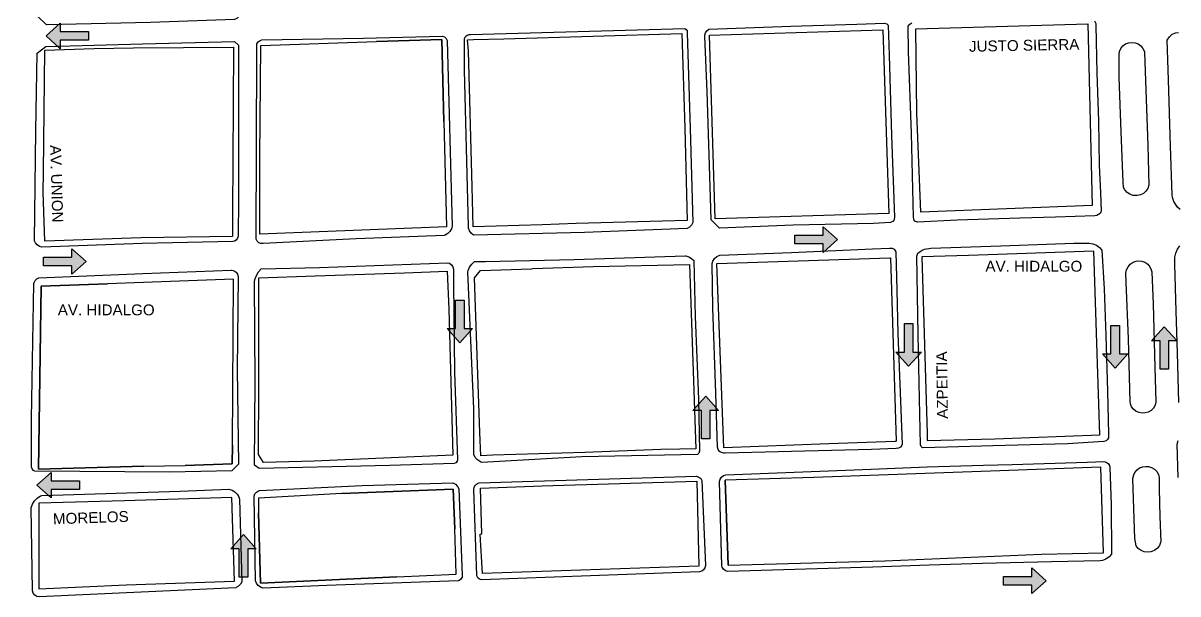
# Model space of a CAD drawing. Header units: metres. Extents: x 668617 to 675126, y 2286318 to 2293677.
# Drawn here: x 673146 to 673678, y 2291417 to 2291680 of the extents above; entities that cross this region are included whole.
import ezdxf

# ---------------------------------------------------------------- set-up
doc = ezdxf.new("R2010")
doc.units = ezdxf.units.M
doc.header["$MEASUREMENT"] = 0
for name, color, linetype in [('0_SENTIDO-VIAL', 30, 'Continuous'), ('DMTG-BANQUETA', 252, 'Continuous'), ('DMTG-CAMELLON', 252, 'Continuous'), ('DMTG-MANZANA', 253, 'Continuous'), ('DMTG-NOM-CALLES', 251, 'Continuous'), ('DMTG-TRAZA-BASE', 7, 'Continuous'), ('DMTG_SECCIONES_VIALES', 250, 'Continuous')]:
    doc.layers.add(name, color=color, linetype=linetype)
doc.styles.get("Standard").update_dxf_attribs({"font": 'arial.ttf'})

# ---------------------------------------------------------------- blocks, each defined once
blk = doc.blocks.new('traza_base_proyecto')
at = {"layer": '0_SENTIDO-VIAL'}
for points in [[(1619.7, -979.08), (1606.63, -979.08), (1606.63, -983), (1600.09, -977.12), (1606.63, -971.24), (1606.63, -975.16), (1619.7, -975.16)], [(1619.7, -979.08), (1606.63, -979.08), (1606.63, -983), (1600.09, -977.12), (1606.63, -971.24), (1606.63, -975.16), (1619.7, -975.16)], [(1945.17, -1068.94), (1958.24, -1068.94), (1958.24, -1065.01), (1964.78, -1070.9), (1958.24, -1076.78), (1958.24, -1072.86), (1945.17, -1072.86)], [(1945.17, -1068.94), (1958.24, -1068.94), (1958.24, -1065.01), (1964.78, -1070.9), (1958.24, -1076.78), (1958.24, -1072.86), (1945.17, -1072.86)], [(1598.99, -1079.04), (1612.06, -1079.04), (1612.06, -1075.11), (1618.6, -1081), (1612.06, -1086.88), (1612.06, -1082.96), (1598.99, -1082.96)], [(1598.99, -1079.04), (1612.06, -1079.04), (1612.06, -1075.11), (1618.6, -1081), (1612.06, -1086.88), (1612.06, -1082.96), (1598.99, -1082.96)], [(1792.7, -1098.85), (1792.7, -1111.92), (1796.62, -1111.92), (1790.73, -1118.46), (1784.85, -1111.92), (1788.77, -1111.92), (1788.77, -1098.85)], [(1792.7, -1098.85), (1792.7, -1111.92), (1796.62, -1111.92), (1790.73, -1118.46), (1784.85, -1111.92), (1788.77, -1111.92), (1788.77, -1098.85)], [(1999.52, -1109.62), (1999.52, -1122.69), (2003.44, -1122.69), (1997.55, -1129.22), (1991.67, -1122.69), (1995.59, -1122.69), (1995.59, -1109.62)], [(2094.66, -1110.44), (2094.66, -1123.51), (2098.58, -1123.51), (2092.7, -1130.04), (2086.82, -1123.51), (2090.74, -1123.51), (2090.74, -1110.44)], [(2094.66, -1110.44), (2094.66, -1123.51), (2098.58, -1123.51), (2092.7, -1130.04), (2086.82, -1123.51), (2090.74, -1123.51), (2090.74, -1110.44)], [(2113.37, -1130.64), (2113.37, -1117.57), (2109.45, -1117.57), (2115.33, -1111.03), (2121.21, -1117.57), (2117.29, -1117.57), (2117.29, -1130.64)], [(2113.37, -1130.64), (2113.37, -1117.57), (2109.45, -1117.57), (2115.33, -1111.03), (2121.21, -1117.57), (2117.29, -1117.57), (2117.29, -1130.64)], [(1902.07, -1162.63), (1902.07, -1149.55), (1898.14, -1149.55), (1904.03, -1143.02), (1909.91, -1149.55), (1905.99, -1149.55), (1905.99, -1162.63)], [(1902.07, -1162.63), (1902.07, -1149.55), (1898.14, -1149.55), (1904.03, -1143.02), (1909.91, -1149.55), (1905.99, -1149.55), (1905.99, -1162.63)], [(1615.52, -1185.94), (1602.45, -1185.94), (1602.45, -1189.86), (1595.92, -1183.98), (1602.45, -1178.1), (1602.45, -1182.02), (1615.52, -1182.02)], [(1615.52, -1185.94), (1602.45, -1185.94), (1602.45, -1189.86), (1595.92, -1183.98), (1602.45, -1178.1), (1602.45, -1182.02), (1615.52, -1182.02)], [(1689.14, -1226.3), (1689.14, -1213.23), (1685.22, -1213.23), (1691.1, -1206.7), (1696.98, -1213.23), (1693.06, -1213.23), (1693.06, -1226.3)], [(1689.14, -1226.3), (1689.14, -1213.23), (1685.22, -1213.23), (1691.1, -1206.7), (1696.98, -1213.23), (1693.06, -1213.23), (1693.06, -1226.3)], [(2041.3, -1226.04), (2054.37, -1226.04), (2054.37, -1222.12), (2060.9, -1228), (2054.37, -1233.88), (2054.37, -1229.96), (2041.3, -1229.96)], [(2041.3, -1226.04), (2054.37, -1226.04), (2054.37, -1222.12), (2060.9, -1228), (2054.37, -1233.88), (2054.37, -1229.96), (2041.3, -1229.96)]]:
    blk.add_hatch(color=256, dxfattribs=at).paths.add_polyline_path(points)
for points in [[(1606.63, -979.08), (1606.63, -983), (1600.09, -977.12), (1606.63, -971.24), (1606.63, -975.16), (1619.7, -975.16), (1619.7, -979.08)], [(1958.24, -1068.94), (1958.24, -1065.01), (1964.78, -1070.9), (1958.24, -1076.78), (1958.24, -1072.86), (1945.17, -1072.86), (1945.17, -1068.94)], [(1612.06, -1079.04), (1612.06, -1075.11), (1618.6, -1081), (1612.06, -1086.88), (1612.06, -1082.96), (1598.99, -1082.96), (1598.99, -1079.04)], [(1788.77, -1098.85), (1792.7, -1098.85), (1792.7, -1111.92), (1796.62, -1111.92), (1790.73, -1118.46), (1784.85, -1111.92), (1788.77, -1111.92)], [(2003.44, -1122.69), (1997.55, -1129.22), (1991.67, -1122.69), (1995.59, -1122.69), (1995.59, -1109.62), (1999.52, -1109.62), (1999.52, -1122.69)], [(2094.66, -1123.51), (2098.58, -1123.51), (2092.7, -1130.04), (2086.82, -1123.51), (2090.74, -1123.51), (2090.74, -1110.44), (2094.66, -1110.44)], [(2117.29, -1130.64), (2113.37, -1130.64), (2113.37, -1117.57), (2109.45, -1117.57), (2115.33, -1111.03), (2121.21, -1117.57), (2117.29, -1117.57)], [(1905.99, -1162.63), (1902.07, -1162.63), (1902.07, -1149.55), (1898.14, -1149.55), (1904.03, -1143.02), (1909.91, -1149.55), (1905.99, -1149.55)], [(1602.45, -1189.86), (1595.92, -1183.98), (1602.45, -1178.1), (1602.45, -1182.02), (1615.52, -1182.02), (1615.52, -1185.94), (1602.45, -1185.94)], [(1693.06, -1226.3), (1689.14, -1226.3), (1689.14, -1213.23), (1685.22, -1213.23), (1691.1, -1206.7), (1696.98, -1213.23), (1693.06, -1213.23)], [(2054.37, -1226.04), (2054.37, -1222.12), (2060.9, -1228), (2054.37, -1233.88), (2054.37, -1229.96), (2041.3, -1229.96), (2041.3, -1226.04)]]:
    blk.add_lwpolyline(points, close=True, dxfattribs=at)
at = {"layer": 'DMTG-BANQUETA', "linetype": 'Continuous', "lineweight": 25}
for points in [[(1648.19, -970.9, 0), (1600.36, -972.05, 0), (1596.19, -968.1, 0), (1597.39, -892.82, 0), (1598.06, -831.51, 0), (1601.62, -827.76, 0), (1638.85, -828.72, 0), (1674.47, -829.29, 0), (1675.19, -829.69, 0), (1676.44, -830.76, 0), (1677.44, -832.11, 0), (1678.06, -833.65, 0), (1679.53, -855.18, 0), (1681.51, -876.61, 0), (1684.94, -919.7, 0), (1689.27, -966.94, 0), (1689.19, -967.34, 0), (1688.73, -968.37, 0), (1687.94, -969.17, 0), (1686.94, -969.62, 0)], [(1944.41, -1064.27, 0), (1910.44, -1065.62, 0), (1906.51, -1061.87, 0), (1906.21, -1051.57, 0), (1904.69, -1002.78, 0), (1903.69, -977.34, 0), (1903.69, -976.74, 0), (1903.97, -975.65, 0), (1904.62, -974.73, 0), (1905.56, -974.09, 0), (1943.25, -972.62, 0), (1973.72, -971.71, 0), (1986.44, -971.29, 0), (1987.44, -971.62, 0), (1988.09, -972.11, 0), (1988.64, -985.94, 0), (1989.59, -1022.97, 0), (1990.96, -1060.57, 0), (1990.94, -1061.66, 0), (1990.54, -1062.45, 0), (1989.19, -1063.06, 0), (1981.39, -1063.56, 0)], [(1700.14, -1072.7, 0), (1699.11, -1072.73, 0), (1698.15, -1072.37, 0), (1697.39, -1071.68, 0), (1696.95, -1070.74, 0), (1696.88, -1070.31, 0), (1697.09, -1027.77, 0), (1697.27, -984.25, 0), (1697.23, -980.72, 0), (1697.83, -979.81, 0), (1698.71, -979.18, 0), (1699.6, -978.92, 0), (1746.39, -978.12, 0), (1782.69, -977.25, 0), (1783.66, -977.62, 0), (1784.44, -978.35, 0), (1784.86, -979.28, 0), (1787.22, -1064.62, 0), (1786.9, -1065.99, 0), (1786.2, -1067.2, 0), (1785.2, -1068.17, 0), (1783.96, -1068.82, 0), (1783.53, -1068.95, 0), (1742.94, -1070.61, 0)], [(1848.21, -1067.57, 0), (1797.1, -1068.81, 0), (1796.02, -1068.01, 0), (1795.22, -1066.93, 0), (1794.76, -1065.65, 0), (1794.69, -1064.76, 0), (1792.97, -992.86, 0), (1792.88, -978.35, 0), (1793.36, -977.44, 0), (1794.15, -976.78, 0), (1795.12, -976.46, 0), (1795.69, -976.45, 0), (1894.37, -973.75, 0), (1895.08, -974.12, 0), (1895.51, -974.81, 0), (1895.58, -975.61, 0), (1895.56, -975.7, 0), (1896.83, -1019.82, 0), (1898.13, -1063.04, 0), (1897.54, -1064.22, 0), (1896.62, -1065.18, 0), (1895.53, -1065.79, 0)], [(1644.45, -1072.72, 0), (1598.23, -1074.37, 0), (1597.02, -1074.05, 0), (1595.99, -1073.35, 0), (1595.22, -1072.36, 0), (1594.86, -1071.45, 0), (1595.47, -1020.79, 0), (1596, -985.09, 0), (1599.95, -981.92, 0), (1644.6, -980.78, 0), (1686.94, -979.62, 0), (1688.83, -981.33, 0), (1688.79, -1015.59, 0), (1688.71, -1052.44, 0), (1688.63, -1069.33, 0), (1688.38, -1070.32, 0), (1687.78, -1071.12, 0), (1686.9, -1071.66, 0), (1686.11, -1071.81, 0)], [(1913.03, -1169.22, 0), (1912.46, -1169.25, 0), (1911.39, -1169.02, 0), (1910.47, -1168.42, 0), (1909.83, -1167.53, 0), (1909.54, -1166.47, 0), (1908.69, -1141.62, 0), (1907.3, -1102.35, 0), (1906.98, -1081.9, 0), (1907.34, -1080.82, 0), (1908.12, -1079.62, 0), (1909.19, -1078.69, 0), (1910.49, -1078.09, 0), (1943.52, -1076.8, 0), (1980.96, -1075.18, 0), (1988.8, -1074.8, 0), (1990.03, -1074.81, 0), (1990.9, -1075.35, 0), (1991.59, -1076.48, 0), (1992.12, -1094.19, 0), (1992.59, -1114.19, 0), (1993.84, -1145.26, 0), (1994.58, -1165.07, 0), (1994.38, -1165.62, 0), (1993.77, -1166.46, 0), (1992.89, -1166.99, 0), (1991.87, -1167.12, 0), (1980.51, -1167.59, 0), (1968.15, -1167.87, 0)], [(2015.32, -1166.46, 0), (2003.97, -1166.72, 0), (2003.32, -1166.22, 0), (2003.06, -1165.37, 0), (2002.52, -1144.2, 0), (2001.94, -1114.79, 0), (2001.26, -1078.49, 0), (2001.79, -1077.17, 0), (2002.79, -1076.34, 0), (2003.77, -1075.75, 0), (2004.81, -1075.37, 0), (2007.81, -1074.87, 0), (2039.96, -1073.79, 0), (2073.59, -1072.55, 0), (2080.76, -1072.48, 0), (2082.48, -1072.8, 0), (2084.09, -1073.51, 0), (2085.49, -1074.56, 0), (2086.5, -1075.72, 0), (2087.69, -1093.62, 0), (2088.48, -1115.05, 0), (2089.23, -1140.7, 0), (2089.6, -1160.55, 0), (2089.59, -1162.16, 0), (2089.22, -1162.96, 0), (2088.52, -1163.58, 0), (2087.49, -1163.91, 0), (2070.73, -1164.99, 0), (2036.32, -1165.81, 0)], [(1846.96, -1170.98, 0), (1800.96, -1173.48, 0), (1800.24, -1173.19, 0), (1798.94, -1172.36, 0), (1797.88, -1171.22, 0), (1797.16, -1169.85, 0), (1797.15, -1148.8, 0), (1794.38, -1085.79, 0), (1794.54, -1085.15, 0), (1795.22, -1083.57, 0), (1796.24, -1082.18, 0), (1797.56, -1081.07, 0), (1802.6, -1080.93, 0), (1843.5, -1080.12, 0), (1894.62, -1078.44, 0), (1894.89, -1078.46, 0), (1896.29, -1078.83, 0), (1897.54, -1079.56, 0), (1898.54, -1080.61, 0), (1899.12, -1106.31, 0), (1900.69, -1144.37, 0), (1901.25, -1168.11, 0), (1901.23, -1168.36, 0), (1900.91, -1169.26, 0), (1900.25, -1169.94, 0)], [(1685.69, -1177.36, 0), (1657.13, -1177.94, 0), (1595.01, -1177.48, 0), (1594.3, -1177.17, 0), (1593.69, -1176.51, 0), (1593.41, -1175.65, 0), (1593.44, -1153.48, 0), (1594.52, -1091.19, 0), (1594.6, -1090.7, 0), (1595.04, -1089.69, 0), (1595.81, -1088.91, 0), (1596.81, -1088.46, 0), (1644.72, -1086.47, 0), (1685.44, -1085.05, 0), (1685.73, -1085.05, 0), (1686.81, -1085.29, 0), (1687.73, -1085.91, 0), (1688.38, -1086.8, 0), (1688.69, -1087.87, 0), (1688.2, -1130.75, 0), (1688.76, -1174.3, 0)], [(1758.44, -1174.99, 0), (1698.32, -1176.37, 0), (1696.21, -1174.74, 0), (1696.4, -1136.19, 0), (1696.19, -1090.4, 0), (1696.38, -1089.24, 0), (1697, -1087.42, 0), (1697.98, -1085.78, 0), (1699.28, -1084.37, 0), (1726.15, -1083.82, 0), (1785.19, -1081.54, 0), (1785.96, -1081.8, 0), (1786.9, -1082.48, 0), (1787.56, -1083.42, 0), (1787.85, -1084.54, 0), (1787.84, -1091.06, 0), (1788.32, -1131.92, 0), (1789.69, -1172.1, 0), (1789.5, -1172.97, 0), (1788.96, -1173.66, 0), (1788.16, -1174.05, 0)], [(1981.06, -1221.73, 0), (1914.19, -1223.75, 0), (1913.11, -1223.37, 0), (1912.23, -1222.68, 0), (1911.64, -1221.71, 0), (1911.48, -1221.12, 0), (1910.44, -1182.36, 0), (1910.72, -1181.22, 0), (1911.37, -1180.24, 0), (1912.32, -1179.54, 0), (1913.26, -1179.22, 0), (1980.22, -1176.67, 0), (2006.15, -1175.62, 0), (2032.1, -1174.81, 0), (2045.19, -1174.49, 0), (2079.77, -1173.37, 0), (2087.55, -1173.12, 0), (2088.61, -1173.37, 0), (2089.5, -1174.05, 0), (2090.1, -1174.96, 0), (2090.3, -1175.66, 0), (2090.85, -1192.97, 0), (2091.06, -1215.7, 0), (2089.94, -1217, 0), (2088.48, -1218.01, 0), (2086.86, -1218.66, 0), (2085.81, -1218.87, 0), (2063.4, -1219.24, 0), (2031.65, -1219.98, 0), (2007.06, -1220.86, 0)], [(1901.23, -1223.97, 0), (1800.8, -1227.55, 0), (1799.85, -1227.28, 0), (1799.08, -1226.67, 0), (1798.61, -1225.8, 0), (1798.55, -1225.54, 0), (1797.14, -1185.95, 0), (1797.38, -1184.84, 0), (1797.98, -1183.87, 0), (1798.88, -1183.19, 0), (1799.69, -1182.9, 0), (1899.81, -1179.86, 0), (1900.91, -1180.24, 0), (1901.81, -1180.97, 0), (1902.33, -1181.77, 0), (1903.9, -1220.93, 0), (1903.69, -1222.03, 0), (1903.08, -1222.97, 0), (1902.19, -1223.66, 0)], [(1687.48, -1231.2, 0), (1596.91, -1235.44, 0), (1595.81, -1235.19, 0), (1594.87, -1234.57, 0), (1594.21, -1233.67, 0), (1593.9, -1232.59, 0), (1593.88, -1232.32, 0), (1593.23, -1194.35, 0), (1593.83, -1192.67, 0), (1594.8, -1191.16, 0), (1596.07, -1189.91, 0), (1597.59, -1188.97, 0), (1598.14, -1188.73, 0), (1661.95, -1186.81, 0), (1684.38, -1185.83, 0), (1685.83, -1186.24, 0), (1687.13, -1187.01, 0), (1688.19, -1188.09, 0), (1688.9, -1189.42, 0), (1689.19, -1190.41, 0), (1690.29, -1228.44, 0), (1689.71, -1229.6, 0), (1688.8, -1230.53, 0), (1687.66, -1231.12, 0)], [(1729.53, -1230.23, 0), (1700.19, -1231.34, 0), (1698.91, -1230.91, 0), (1697.82, -1230.12, 0), (1697.01, -1229.06, 0), (1696.6, -1228.01, 0), (1695.94, -1189.09, 0), (1696.3, -1188.04, 0), (1697.01, -1187.18, 0), (1697.97, -1186.62, 0), (1698.52, -1186.49, 0), (1745.82, -1184.12, 0), (1787.57, -1182.87, 0), (1788.77, -1183.57, 0), (1789.74, -1184.57, 0), (1790.35, -1185.74, 0), (1791.91, -1225.4, 0), (1791.79, -1226.37, 0), (1791.29, -1227.22, 0), (1790.5, -1227.81, 0), (1789.94, -1227.99, 0)]]:
    blk.add_polyline3d(points, close=True, dxfattribs=at)
for points in [[(2083.21, -970.12, 0), (2083.74, -971.37, 0), (2083.79, -972.3, 0), (2084.21, -994.17, 0), (2084.96, -1016.36, 0), (2085.36, -1036.68, 0), (2085.88, -1049.37, 0), (2086.22, -1057.85, 0), (2085.81, -1058.84, 0), (2085.05, -1059.37, 0), (2084.24, -1059.82, 0), (2083.33, -1060.04, 0), (2065.2, -1060.55, 0), (2048.75, -1061.02, 0), (2019.97, -1062.03, 0), (2001.63, -1062.92, 0), (2000.31, -1062.44, 0), (1999.88, -1061.53, 0), (1999.8, -1060.54, 0), (1998.82, -1021.98, 0), (1997.44, -984.44, 0), (1997.36, -972.71, 0), (1998.03, -971.69, 0), (1999.01, -971.11, 0)], [(2122.59, -1057.12, 0), (2121.36, -1055.95, 0), (2120.76, -1055.11, 0), (2119.79, -1053.43, 0), (2119.19, -1051.58, 0), (2118.98, -1050.3, 0), (2118.28, -1027.87, 0), (2117.23, -997.33, 0), (2116.74, -979.12, 0), (2117.71, -977.6, 0), (2118.98, -976.37, 0), (2120.55, -975.73, 0), (2121.95, -975.59, 0)], [(2122.1, -1145.87, 0), (2121.43, -1123.12, 0), (2120.75, -1103.93, 0), (2120.19, -1082.16, 0), (2120.19, -1079.04, 0), (2120.6, -1077.12, 0), (2121.43, -1075.34, 0), (2122.58, -1073.75, 0)], [(2121.69, -1180.48, 0), (2121.2, -1165.18, 0), (2121.78, -1163.35, 0)]]:
    blk.add_polyline3d(points, dxfattribs=at)
at = {"layer": 'DMTG-CAMELLON', "linetype": 'Continuous', "lineweight": 25}
for points in [[(2102.82, -1050.62, 0), (2102.36, -1050.67, 0), (2100.85, -1050.56, 0), (2099.44, -1050.06, 0), (2098.19, -1049.21, 0), (2097.2, -1048.06, 0), (2096.6, -1046.85, 0), (2096.32, -1044.47, 0), (2095.44, -1021.22, 0), (2094.62, -996.3, 0), (2094.48, -985.73, 0), (2094.7, -984.24, 0), (2095.31, -982.86, 0), (2096.25, -981.69, 0), (2097.47, -980.8, 0), (2098.88, -980.27, 0), (2100.33, -980.12, 0), (2101.86, -980.28, 0), (2103.3, -980.83, 0), (2104.55, -981.73, 0), (2105.53, -982.92, 0), (2106.19, -984.33, 0), (2106.23, -984.56, 0), (2106.85, -1002.12, 0), (2107.73, -1027.37, 0), (2108.28, -1045.87, 0), (2107.77, -1047.35, 0), (2106.89, -1048.62, 0), (2105.73, -1049.66, 0), (2104.34, -1050.34, 0)], [(2106.5, -1150.75, 0), (2105.19, -1150.77, 0), (2103.7, -1150.57, 0), (2102.33, -1149.99, 0), (2101.19, -1149.06, 0), (2100.3, -1147.86, 0), (2099.77, -1146.47, 0), (2099.65, -1145.62, 0), (2098.82, -1116.53, 0), (2097.81, -1090.55, 0), (2097.69, -1086.37, 0), (2097.97, -1084.85, 0), (2098.64, -1083.44, 0), (2099.64, -1082.25, 0), (2100.94, -1081.35, 0), (2102.37, -1080.8, 0), (2103.44, -1080.62, 0), (2104.96, -1080.8, 0), (2106.44, -1081.34, 0), (2107.69, -1082.23, 0), (2108.69, -1083.42, 0), (2109.36, -1084.82, 0), (2109.59, -1085.78, 0), (2110.28, -1100.58, 0), (2111.02, -1129.62, 0), (2111.52, -1145.75, 0), (2111.13, -1147.22, 0), (2110.37, -1148.53, 0), (2109.29, -1149.61, 0), (2107.97, -1150.37, 0)], [(2109.2, -1214.67, 0), (2107.64, -1214.87, 0), (2106.08, -1214.7, 0), (2104.62, -1214.12, 0), (2103.34, -1213.2, 0), (2102.33, -1211.99, 0), (2101.78, -1208.62, 0), (2101.3, -1194.82, 0), (2100.81, -1180.93, 0), (2101.31, -1179.29, 0), (2101.83, -1178.12, 0), (2102.77, -1176.96, 0), (2103.98, -1176.06, 0), (2105.39, -1175.51, 0), (2106.89, -1175.34, 0), (2108, -1175.37, 0), (2109.48, -1175.81, 0), (2110.8, -1176.6, 0), (2111.88, -1177.7, 0), (2112.64, -1179.03, 0), (2113.03, -1180.52, 0), (2113.04, -1185.61, 0), (2113.31, -1198.46, 0), (2113.69, -1210.12, 0), (2113.63, -1210.35, 0), (2113.07, -1211.77, 0), (2112.19, -1213, 0), (2110.96, -1213.95, 0), (2109.56, -1214.56, 0)]]:
    blk.add_polyline3d(points, close=True, dxfattribs=at)
at = {"layer": 'DMTG-MANZANA', "color": 8, "linetype": 'Continuous', "lineweight": 25}
for p, q in [((1912.41, -1166.76), (1909.23, -1081.89)), ((2087.32, -1215.18), (2086.05, -1175.73)), ((1914.43, -1220.83), (1912.97, -1181.73))]:
    blk.add_line(p, q, dxfattribs=at)
at = {"layer": 'DMTG-MANZANA', "linetype": 'Continuous', "lineweight": 25}
for points in [[(2082.14, -1055.15, 0), (2003.14, -1058.28, 0), (2001.26, -1012.77, 0), (2000.79, -973.81, 0), (2080.08, -971.57, 0)], [(2082.14, -1055.15, 0), (2003.14, -1058.28, 0), (2001.26, -1012.77, 0), (2000.79, -973.81, 0), (2080.08, -971.57, 0)], [(2082.14, -1055.15, 0), (2003.14, -1058.28, 0), (2001.26, -1012.77, 0), (2000.79, -973.81, 0), (2080.08, -971.57, 0)], [(1784.63, -1065.07, 0), (1698.67, -1068.41, 0), (1698.65, -1032.89, 0), (1699.04, -981.46, 0), (1752.32, -979.69, 0), (1782.46, -978.84, 0), (1783.41, -1016.47, 0)], [(1784.63, -1065.07, 0), (1698.67, -1068.41, 0), (1698.65, -1032.89, 0), (1699.04, -981.46, 0), (1752.32, -979.69, 0), (1782.46, -978.84, 0), (1783.41, -1016.47, 0)], [(1894.37, -1019.54, 0), (1895.55, -1062.16, 0), (1844.42, -1063.56, 0), (1828.67, -1064.06, 0), (1796.91, -1064.99, 0), (1796.37, -1046.67, 0), (1794.69, -984.05, 0), (1794.35, -978.97, 0), (1797.12, -978.71, 0), (1811.05, -978.51, 0), (1893.12, -975.96, 0)], [(1894.37, -1019.54, 0), (1895.55, -1062.16, 0), (1844.42, -1063.56, 0), (1828.67, -1064.06, 0), (1796.91, -1064.99, 0), (1796.37, -1046.67, 0), (1794.69, -984.05, 0), (1794.35, -978.97, 0), (1797.12, -978.71, 0), (1811.05, -978.51, 0), (1893.12, -975.96, 0)], [(1985.68, -974.27, 0), (1988.37, -1058.83, 0), (1908.46, -1061.33, 0), (1905.78, -976.74, 0)], [(1985.68, -974.27, 0), (1988.37, -1058.83, 0), (1908.46, -1061.33, 0), (1905.78, -976.74, 0)], [(1686.48, -982.31, 0), (1686.2, -1034.46, 0), (1685.98, -1057.79, 0), (1685.98, -1063.99, 0), (1686, -1069.53, 0), (1643.72, -1070.14, 0), (1599.55, -1071.7, 0), (1598.85, -1049.06, 0), (1599, -1039.69, 0), (1599.47, -983.72, 0), (1622.23, -982.93, 0), (1640.41, -982.64, 0)], [(1686.48, -982.31, 0), (1686.2, -1034.46, 0), (1685.98, -1057.79, 0), (1685.98, -1063.99, 0), (1686, -1069.53, 0), (1643.72, -1070.14, 0), (1599.55, -1071.7, 0), (1598.85, -1049.06, 0), (1599, -1039.69, 0), (1599.47, -983.72, 0), (1622.23, -982.93, 0), (1640.41, -982.64, 0)], [(1912.41, -1166.76, 0), (1909.23, -1081.89, 0), (1988.96, -1079.38, 0), (1989.18, -1079.37, 0), (1991.75, -1163.8, 0), (1991.35, -1163.81, 0), (1960.75, -1164.94, 0)], [(1912.41, -1166.76, 0), (1909.23, -1081.89, 0), (1988.96, -1079.38, 0), (1989.18, -1079.37, 0), (1991.75, -1163.8, 0), (1991.35, -1163.81, 0), (1960.75, -1164.94, 0)], [(2085.57, -1160.77, 0), (2082.84, -1076.3, 0), (2025.12, -1078.19, 0), (2003.64, -1078.9, 0), (2006.04, -1160.02, 0), (2006.14, -1163.45, 0), (2037.32, -1162.68, 0)], [(2085.57, -1160.77, 0), (2082.84, -1076.3, 0), (2025.12, -1078.19, 0), (2003.64, -1078.9, 0), (2006.04, -1160.02, 0), (2006.14, -1163.45, 0), (2037.32, -1162.68, 0)], [(1800.01, -1159.71, 0), (1797.51, -1088.48, 0), (1800.32, -1085.21, 0), (1823.73, -1084.35, 0), (1824.4, -1084.23, 0), (1852.13, -1083.29, 0), (1896.51, -1082.31, 0), (1899.5, -1167.26, 0), (1892.15, -1167.43, 0), (1883.34, -1167.51, 0), (1848.33, -1168.88, 0), (1805.91, -1170.23, 0), (1800.39, -1170.48, 0)], [(1800.01, -1159.71, 0), (1797.51, -1088.48, 0), (1800.32, -1085.21, 0), (1823.73, -1084.35, 0), (1824.4, -1084.23, 0), (1852.13, -1083.29, 0), (1896.51, -1082.31, 0), (1899.5, -1167.26, 0), (1892.15, -1167.43, 0), (1883.34, -1167.51, 0), (1848.33, -1168.88, 0), (1805.91, -1170.23, 0), (1800.39, -1170.48, 0)], [(1686.02, -1165.59, 0), (1686.47, -1089.12, 0), (1628.4, -1091.26, 0), (1597.79, -1092.29, 0), (1596.66, -1176.63, 0), (1645.21, -1175.23, 0), (1664.22, -1174.91, 0), (1685.87, -1174.14, 0)], [(1686.02, -1165.59, 0), (1686.47, -1089.12, 0), (1628.4, -1091.26, 0), (1597.79, -1092.29, 0), (1596.66, -1176.63, 0), (1645.21, -1175.23, 0), (1664.22, -1174.91, 0), (1685.87, -1174.14, 0)], [(1785.71, -1102.93, 0), (1787.47, -1170.2, 0), (1723.7, -1173, 0), (1700.26, -1173.6, 0), (1698.04, -1169.93, 0), (1698.22, -1138.18, 0), (1698.22, -1088.47, 0), (1724.18, -1087.52, 0), (1765.19, -1086.16, 0), (1784.96, -1085.52, 0)], [(1785.71, -1102.93, 0), (1787.47, -1170.2, 0), (1723.7, -1173, 0), (1700.26, -1173.6, 0), (1698.04, -1169.93, 0), (1698.22, -1138.18, 0), (1698.22, -1088.47, 0), (1724.18, -1087.52, 0), (1765.19, -1086.16, 0), (1784.96, -1085.52, 0)], [(1914.43, -1220.83, 0), (1986.58, -1218.77, 0), (2058.83, -1215.77, 0), (2087.32, -1215.18, 0), (2086.05, -1175.73, 0), (2035.25, -1177.49, 0), (2009.47, -1178.4, 0), (1953.88, -1180.38, 0), (1912.97, -1181.73, 0)], [(1914.43, -1220.83, 0), (1986.58, -1218.77, 0), (2058.83, -1215.77, 0), (2087.32, -1215.18, 0), (2086.05, -1175.73, 0), (2035.25, -1177.49, 0), (2009.47, -1178.4, 0), (1953.88, -1180.38, 0), (1912.97, -1181.73, 0)], [(1761.75, -1226.23, 0), (1789, -1224.92, 0), (1788.53, -1204.12, 0), (1787.72, -1185.86, 0), (1736.46, -1187.89, 0), (1697.96, -1189.91, 0), (1698.06, -1196.66, 0), (1698.89, -1229.12, 0)], [(1761.75, -1226.23, 0), (1789, -1224.92, 0), (1788.53, -1204.12, 0), (1787.72, -1185.86, 0), (1736.46, -1187.89, 0), (1697.96, -1189.91, 0), (1698.06, -1196.66, 0), (1698.89, -1229.12, 0)], [(1900.83, -1221.28, 0), (1801.23, -1224.68, 0), (1800.2, -1206.56, 0), (1800.97, -1206.47, 0), (1800.29, -1185.32, 0), (1828.66, -1184.24, 0), (1899.89, -1182.21, 0)], [(1900.83, -1221.28, 0), (1801.23, -1224.68, 0), (1800.2, -1206.56, 0), (1800.97, -1206.47, 0), (1800.29, -1185.32, 0), (1828.66, -1184.24, 0), (1899.89, -1182.21, 0)], [(1637.06, -1229.92, 0), (1686.96, -1228.19, 0), (1685.71, -1189.71, 0), (1636.21, -1191.23, 0), (1596.79, -1192.29, 0), (1596.79, -1231.74, 0)], [(1637.06, -1229.92, 0), (1686.96, -1228.19, 0), (1685.71, -1189.71, 0), (1636.21, -1191.23, 0), (1596.79, -1192.29, 0), (1596.79, -1231.74, 0)]]:
    blk.add_polyline3d(points, close=True, dxfattribs=at)
for points in [[(1783.41, -1016.47, 0), (1782.46, -978.84, 0), (1752.32, -979.69, 0)], [(1811.05, -978.51, 0), (1893.12, -975.96, 0), (1894.37, -1019.54, 0)], [(1599, -1039.69, 0), (1599.47, -983.72, 0), (1622.23, -982.93, 0)], [(1828.67, -1064.06, 0), (1796.91, -1064.99, 0), (1796.37, -1046.67, 0)], [(1685.98, -1057.79, 0), (1685.98, -1063.99, 0), (1686, -1069.53, 0), (1643.72, -1070.14, 0), (1599.55, -1071.7, 0), (1598.85, -1049.06, 0)], [(2006.14, -1163.45, 0), (2037.32, -1162.68, 0), (2085.57, -1160.77, 0), (2082.84, -1076.3, 0), (2025.12, -1078.19, 0)], [(1698.22, -1138.18, 0), (1698.22, -1088.47, 0), (1724.18, -1087.52, 0)], [(1765.19, -1086.16, 0), (1784.96, -1085.52, 0), (1785.71, -1102.93, 0)], [(1645.21, -1175.23, 0), (1596.66, -1176.63, 0), (1597.79, -1092.29, 0), (1628.4, -1091.26, 0)], [(1686.02, -1165.59, 0), (1685.87, -1174.14, 0), (1664.22, -1174.91, 0)], [(1736.46, -1187.89, 0), (1787.72, -1185.86, 0), (1788.53, -1204.12, 0)], [(1636.21, -1191.23, 0), (1596.79, -1192.29, 0), (1596.79, -1231.74, 0), (1637.06, -1229.92, 0)], [(1761.75, -1226.23, 0), (1698.89, -1229.12, 0), (1698.06, -1196.66, 0)]]:
    blk.add_polyline3d(points, dxfattribs=at)
at = {"layer": 'DMTG-NOM-CALLES'}
for s, rotation, p in [('JUSTO SIERRA', 1.1435, (2025.42, -984.45)), ('AV. UNION', 271.7083, (1601.98, -1027.43)), ('AZPEITIA', 90.8336, (2015.67, -1153.4)), ('MORELOS', 1.9844, (1603.36, -1202.04))]:
    blk.add_text(s, height=5, rotation=rotation, dxfattribs=at).set_placement(p)
for p in [(2032.93, -1085.67), (1605.52, -1105.77)]:
    blk.add_text('AV. HIDALGO', height=5, dxfattribs=at).set_placement(p)

msp = doc.modelspace()

# ---------------------------------------------------------------- linework, layer by layer
at = {"layer": 'DMTG_SECCIONES_VIALES', "color": 6}
msp.add_circle((673067.74788, 2291619.20218), 2058.07959, dxfattribs=at)

# ---------------------------------------------------------------- block references
at = {"layer": 'DMTG-TRAZA-BASE'}
msp.add_blockref('traza_base_proyecto', (671556.78644, 2292651.27973), dxfattribs=at)

doc.saveas('drawing.dxf')
